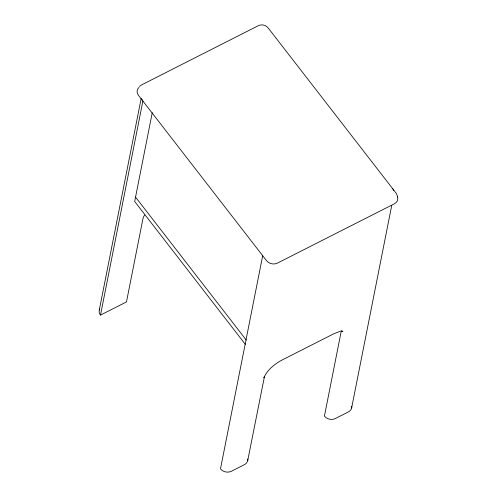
<?xml version="1.0" encoding="UTF-8"?>
<svg xmlns="http://www.w3.org/2000/svg" width="497" height="497" viewBox="0 0 497 497"><rect width="100%" height="100%" fill="white"/><g stroke="black" fill="none" stroke-linecap="round" stroke-linejoin="round"><path stroke-width="0.75" d="M99.276 310.103L141.204 98.331M144.565 215.071A15.805 6.461 -37.8 0 0 142.912 218.916L126.48 301.921L100.493 315.098L142.881 101.04A7.902 6.529 11.2 0 1 141.956 99.456M152.256 112.701L134.681 201.478L245.369 344.39M262.72 255.564L220.482 468.857A7.902 6.529 11.2 0 0 231.397 471.268L244.387 464.676A7.902 6.529 11.2 0 0 247.804 458.973M247.686 460.676L264.503 376.304L263.895 377.77C267.299 369.892 274.406 364.189 281.774 360.157L333.959 333.692L339.905 331.418M351.627 407.962L391.748 205.329M139.44 86.416L141.62 84.888L258.434 25.639C261.751 23.993 266.063 25.061 268.243 28.049L396.277 193.345L397.755 196.961M341.632 331.213L342.924 331.331L341.104 330.76M135.544 197.11L246.239 340.023M100.493 315.098A7.902 6.529 11.2 0 1 99.648 309.022M351.746 406.254A7.902 6.529 11.2 0 1 348.329 411.957L335.332 418.549A7.902 6.529 11.2 0 1 324.423 416.144L340.855 333.139A15.805 6.461 -37.8 0 0 340.861 331.101M392.792 188.903A7.902 6.529 11.2 0 1 393.711 190.494M397.383 196.383A7.902 6.529 11.2 0 1 394.382 203.795L277.45 263.099A7.902 6.529 11.2 0 1 266.541 260.695L138.464 95.337A7.902 6.529 11.2 0 1 139.011 87.391"/></g></svg>
